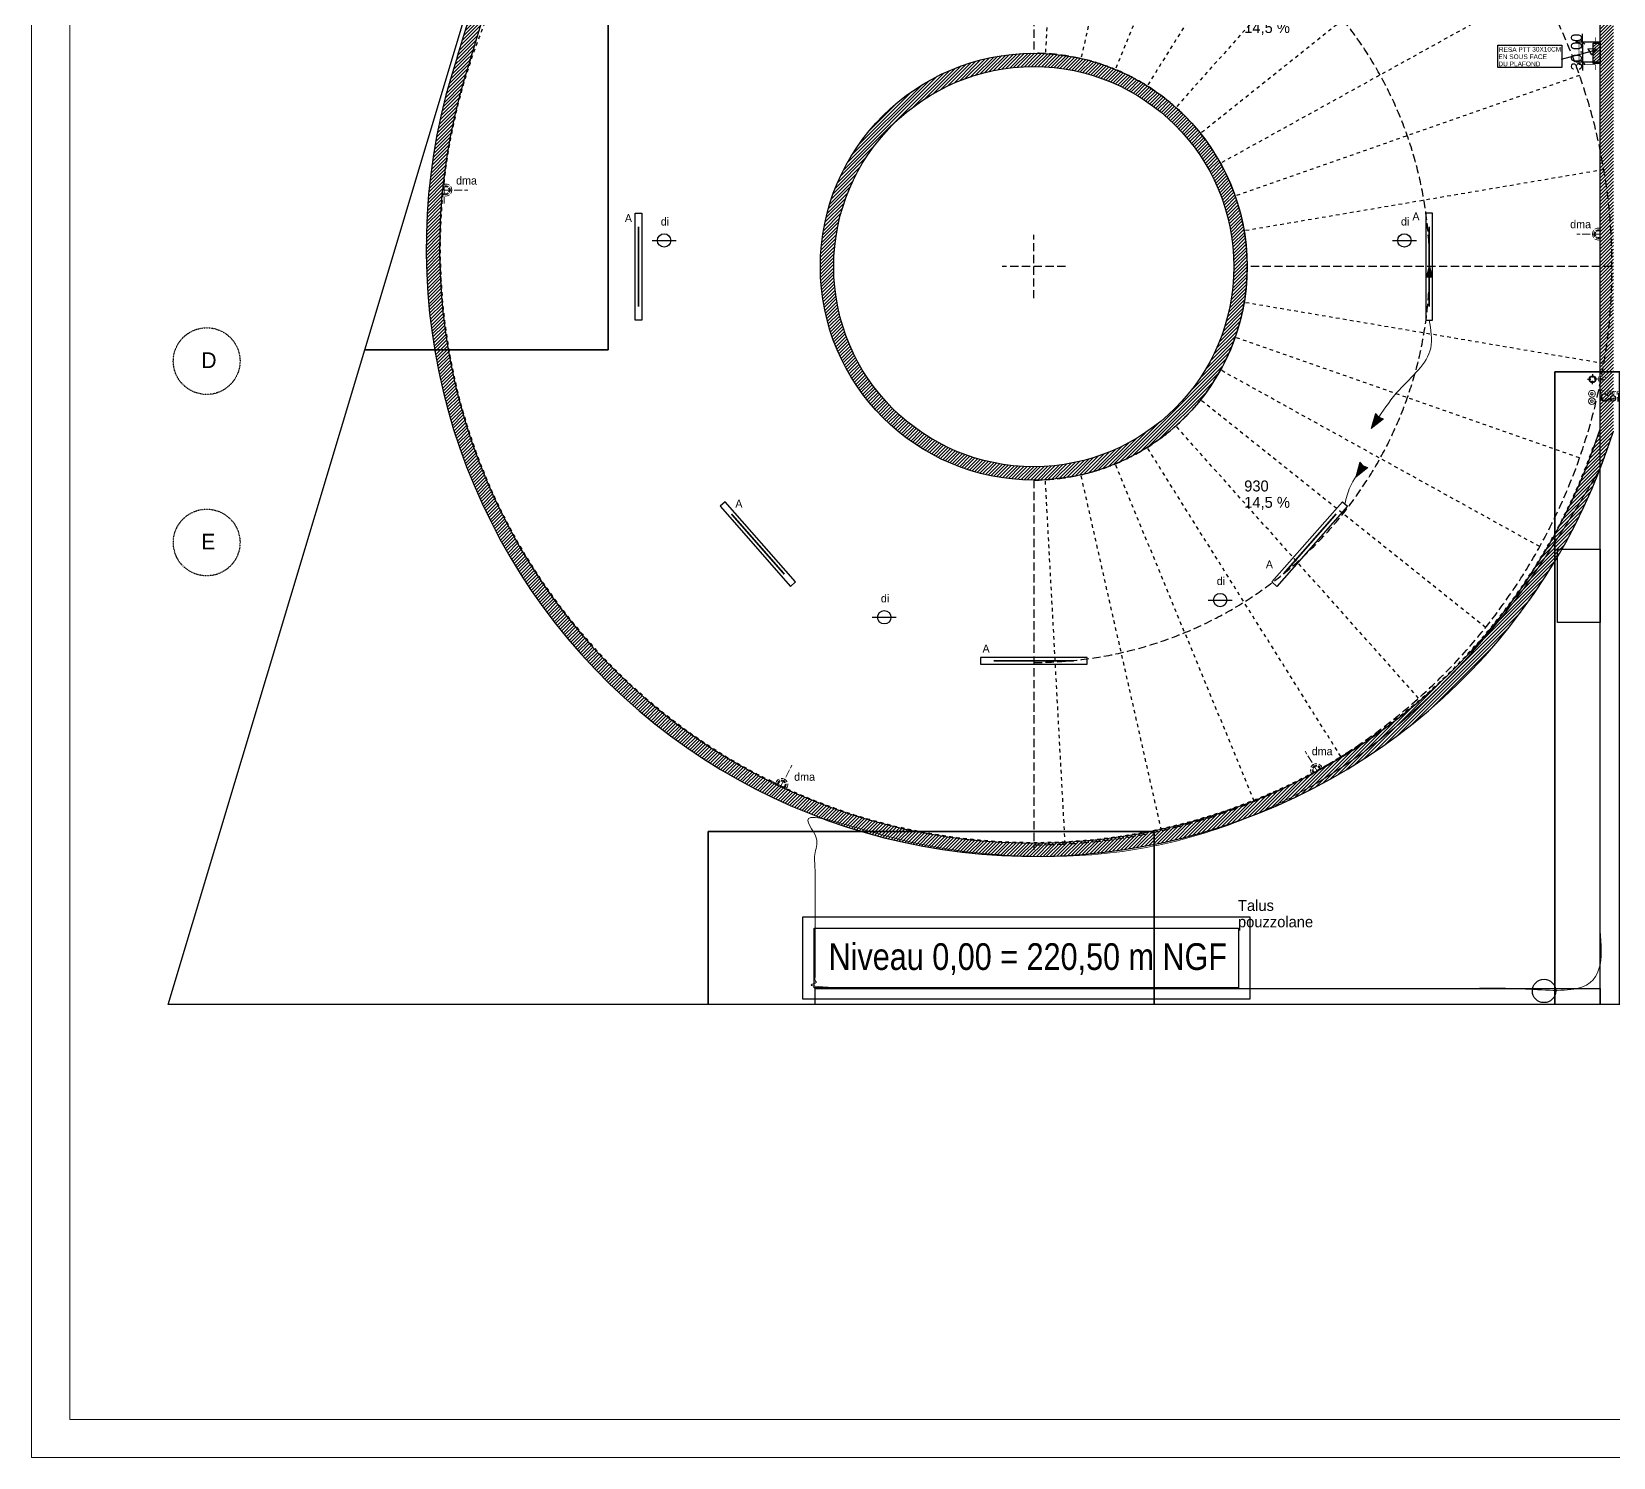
# Model space of a CAD drawing. Header units: centimetres. Extents: x 2648 to 12729, y 1890 to 6224.
# Drawn here: x 2648 to 5020, y 1890 to 4027 of the extents above; entities that cross this region are included whole.
import ezdxf

# ---------------------------------------------------------------- set-up
doc = ezdxf.new("R2010")
doc.units = ezdxf.units.CM
doc.header["$PDMODE"] = 67
for name, pattern in [('ACAD_ISO02W100', [15, 12, -3]), ('prlm_ef', [0.165, 0.1, -0.065]), ('Style de ligne -1', [0.41664, 0.20828, -0.20836]), ('VW-01', [0.41656, 0.20828, -0.20828]), ('VW-02', [0.69435, 0.48607, -0.20828])]:
    doc.linetypes.add(name, pattern=pattern)
doc.layers.get('0').update_dxf_attribs({"color": 252})
for name, color, linetype in [('B GÈnÈral_Hatch', 252, 'Continuous'), ('B Général', 252, 'Continuous'), ('C ANNOTATIONS-axes horizontaux', 252, 'Style de ligne -1'), ('C ANNOTATIONS-prestations', 252, 'Continuous'), ('prlm-EAU-EF', 161, 'Continuous'), ('prlm-MOD', 64, 'Continuous'), ('prlm-MOD-EL', 190, 'Continuous')]:
    doc.layers.add(name, color=color, linetype=linetype)
for name, color, linetype, lineweight in [('prlm-ELEC-CFO', 10, 'Continuous', 25), ('prlm-ELEC-SSI', 6, 'Continuous', 25), ('prlm-ZCARTOUCHE', 181, 'Continuous', 13), ('RESERAVTION', 5, 'Continuous', 30), ('RESERVATION', 5, 'Continuous', 30)]:
    doc.layers.add(name, color=color, linetype=linetype, lineweight=lineweight)
doc.layers.add('prlm-ZEROPLOT', color=254, linetype='Continuous', plot=False)
doc.styles.add('Arial', font='arial.ttf')
doc.styles.add('Eurostile', font='Eurosti.TTF')
doc.styles.add('prlm-eau-ef', font='ariblk.ttf', dxfattribs={"height": 18})
doc.styles.add('prlm-elec-cfo', font='comic.ttf', dxfattribs={"height": 12})
doc.styles.add('prlm-elec-ssi', font='comic.ttf', dxfattribs={"height": 12})
doc.styles.add('prlm-narrow', font='swissc.ttf', dxfattribs={"height": 10})
doc.dimstyles.new('100é', dxfattribs={"dimtxt": 16.47100151909722, "dimasz": 6.232177734375, "dimexe": 10, "dimexo": 25, "dimgap": 1, "dimtad": 1, "dimdec": 1, "dimtxsty": 'Eurostile', "dimblk": 'A 80.VW_SLASH', "dimblk1": 'A 80.VW_SLASH', "dimblk2": 'A 80.VW_SLASH', "dimcen": 0, "dimdle": 10, "dimazin": 0, "dimtfac": 1, "dimtdec": 1, "dimtix": 1, "dimtmove": 0, "dimatfit": 0, "dimldrblk": 'A 80.VW_FILLEDARROW', "dimfxl": 25, "dimfxlon": 1, "dimfrac": 2, "dimtolj": 1, "dimarcsym": 0})
pattern_1 = [(45, (0, 0), (2.425347222222122, -2.645833333333339), [])]

# ---------------------------------------------------------------- blocks, each defined once
blk = doc.blocks.new('A 80.Groupe-1')
at = {"layer": 'B GÈnÈral_Hatch', "linetype": 'Continuous'}
for points in [[(4166.825477728909, 4264.251284450786), (4150.950477728909, 4268.504977880631), (4166.825477728909, 4272.758671310475)], [(4739.897307469981, 3659.229700641626), (4744.427409993904, 3675.028045615636), (4748.403398613444, 3659.081226268431)]]:
    blk.add_hatch(color=250, dxfattribs=at).paths.add_polyline_path(points)
at = {"layer": 'B Général', "linetype": 'VW-02', "ltscale": 25.4}
for p, q in [((4150.950477728909, 4541.981910145621), (4150.950477728909, 3995.028045615641)), ((4150.950477728909, 3627.54206842346), (4150.950477728909, 3722.514022807821)), ((4198.43645492109, 3675.028045615641), (4103.46450053673, 3675.028045615641)), ((5017.904342258889, 3675.028045615641), (4470.950477728909, 3675.028045615641)), ((4150.950477728909, 3355.028045615641), (4150.950477728909, 2800.724364158137))]:
    blk.add_line(p, q, dxfattribs=at)
at = {"layer": 'B Général', "linetype": 'VW-01', "ltscale": 25.4}
for p, q in [((4198.01109299264, 4540.703678699094), (4168.32094863919, 3994.556239583506)), ((4342.520441950692, 4520.551523723453), (4221.660570917308, 3987.117908830213)), ((4481.603638890736, 4476.450212913973), (4272.997354616802, 3970.839742209794)), ((4611.321201059925, 4409.648900426572), (4320.877203352064, 3946.182813080634)), ((4727.99892403598, 4322.039709991225), (4363.943937211749, 3913.845520306112)), ((4828.331952244344, 4216.104141194408), (4400.977706066433, 3874.743806360398)), ((4909.478387873431, 4094.84278184491), (4430.929541410507, 3829.985213568523)), ((4969.139786604198, 3961.690317401876), (4452.951068016421, 3780.837513367801)), ((5005.626260253837, 3820.418244696835), (4466.418533870807, 3728.692797120274)), ((5005.626260253837, 3529.637846534443), (4466.418533870807, 3621.363294111005)), ((4969.139786604198, 3388.365773829401), (4452.951068016421, 3569.218577863477)), ((4909.478387873431, 3255.213309386368), (4430.929541410507, 3520.070877662755)), ((4828.331952244344, 3133.951950036871), (4400.977706066433, 3475.31228487088)), ((4727.99892403598, 3028.016381240052), (4363.943937211749, 3436.210570925166)), ((4611.321201059925, 2940.407190804706), (4320.877203352064, 3403.873278150643)), ((4481.603638890736, 2873.605878317305), (4272.997354616802, 3379.216349021483)), ((4198.01109299264, 2809.352412532184), (4168.32094863919, 3355.499851647772)), ((4342.520441950692, 2829.504567507825), (4221.660570917308, 3362.938182401065))]:
    blk.add_line(p, q, dxfattribs=at)
at = {"layer": 'B Général', "linetype": 'Continuous', "flags": 128}
for points in [[(4166.825477728909, 4264.251284450786), (4150.950477728909, 4268.504977880631), (4166.825477728909, 4272.758671310475)], [(4739.897307469981, 3659.229700641626), (4744.427409993904, 3675.028045615636), (4748.403398613444, 3659.081226268431)]]:
    blk.add_lwpolyline(points, close=True, dxfattribs=at)
at = {"layer": 'B Général', "linetype": 'VW-02', "ltscale": 25.4}
for centre, radius, start, end in [((4150.950477728909, 3675.02804561564), 866.9538645299806, 270, 90), ((4150.950477728912, 3675.028045615639), 593.4769322649918, 5.684341886080801e-14, 90.00000000000021), ((4150.95047772891, 3675.02804561564), 320.0000000000007, 269.9999999999999, 90.00000000000011), ((4150.950477728912, 3675.028045615639), 593.4769322649918, 269.9999999999998, 359.9999999999997)]:
    blk.add_arc(centre, radius, start, end, dxfattribs=at)
at = {"layer": 'B Général', "char_height": 16.47100151909722, "attachment_point": 1, "line_spacing_factor": 0.8941417206159926, "style": 'Eurostile'}
for insert in [(4466.443939035687, 4066.424890407986), (4466.443939035687, 3354.424890407986)]:
    blk.add_mtext('930\\P14,5 %', dxfattribs=dict(at, insert=insert))
blk = doc.blocks.new('A 80.EP')
at = {"layer": 'B Général', "linetype": 'Continuous'}
for p, q in [((-7.5, 0), (-2.5, 0)), ((0, 7.5), (0, 2.5)), ((7.5, 0), (2.5, 0)), ((0, -7.5), (0, -2.5))]:
    blk.add_line(p, q, dxfattribs=at)
at = {"layer": 'B Général', "linetype": 'Continuous', "flags": 128}
for points in [[(-5, 0, -0.9999999999999999), (4.999999999999992, 0, -0.9999999999999999)], [(-4.333333333333333, 0, -0.9999999999999999), (4.333333333333326, 0, -0.9999999999999999)]]:
    blk.add_lwpolyline(points, format="xyb", close=True, dxfattribs=at)
at = {"layer": 'C ANNOTATIONS-prestations', "insert": (7.5, 3.989833984374997), "char_height": 7.059000651041666, "attachment_point": 1, "line_spacing_factor": 0.8941417206159927, "style": 'Eurostile'}
blk.add_mtext('EP', dxfattribs=at)
blk = doc.blocks.new('xi.colonneef')
at = {"layer": 'B Général', "lineweight": 18}
for radius in [5, 2]:
    blk.add_circle((0, 0), radius, dxfattribs=at)
blk = doc.blocks.new('xi.DI')
at = {"layer": 'prlm-ELEC-SSI', "color": 0, "linetype": 'ByBlock', "lineweight": -2, "flags": 128}
blk.add_lwpolyline([(-18.00000000000068, 1.77635683940025e-13), (18.00000000000068, -1.77635683940025e-13)], dxfattribs=at)
at = {"layer": 'prlm-ELEC-SSI', "color": 0, "linetype": 'ByBlock', "lineweight": -2}
blk.add_circle((0, 1.77635683940025e-13), 10.00000000000014, dxfattribs=at)
blk = doc.blocks.new('xi.dma')
at = {"layer": 'prlm-ELEC-CFO', "color": 0, "linetype": 'ACAD_ISO02W100', "lineweight": 5, "flags": 128}
for points in [[(0, 0), (2.14306111918916e-15, 35)], [(-20, 0), (20, 0)]]:
    blk.add_lwpolyline(points, dxfattribs=at)
at = {"layer": 'prlm-ELEC-CFO', "color": 0, "linetype": 'ByBlock', "lineweight": 5}
for radius, start, end in [(9, 145.0000000000026, 191.8029645932288), (6.5, 145.0000000000026, 199.0386751890759), (9, 55.00000000000264, 124.9999999999974), (5, 145.0000000000026, 207.3744600146318), (6.5, 55.00000000000264, 124.9999999999974), (5, 55.00000000000264, 124.9999999999974), (5, 332.6255399853683, 34.99999999999736), (6.5, 340.9613248109241, 34.99999999999736), (9, 348.1970354067711, 34.99999999999736)]:
    blk.add_arc((-1.818989403545856e-12, 2.41194238509479), radius, start, end, dxfattribs=at)
blk = doc.blocks.new('xi.fl')
at = {"layer": 'prlm-ELEC-CFO'}
blk.add_hatch(color=0, dxfattribs=at).paths.add_polyline_path([(20.37600788695272, -2.495258872389717e-15), (-1.982380492059747, -7.198234241128374), (0, 0), (-1.982380492059747, 7.198234241128375)])
at = {"layer": 'prlm-ELEC-CFO', "color": 0, "lineweight": 5}
blk.add_lwpolyline([(20.37600788695272, -2.495258872389717e-15), (-1.982380492059747, -7.198234241128374), (0, 0), (-1.982380492059747, 7.198234241128375)], close=True, dxfattribs=at)
blk = doc.blocks.new('xi.lumA')
at = {"layer": 'prlm-ELEC-CFO', "color": 0, "linetype": 'ByBlock', "lineweight": -2, "ltscale": 50}
blk.add_lwpolyline([(-80, -5), (-80, 5), (80, 5), (80, -5)], close=True, dxfattribs=at)
at = {"layer": 'prlm-ELEC-CFO', "color": 0, "linetype": 'ByBlock', "lineweight": 5, "ltscale": 50, "const_width": 2.6}
blk.add_lwpolyline([(-60, 0), (60, 2.449293598294707e-15), (60, 2.449293598294707e-15)], dxfattribs=at)
blk = doc.blocks.new('A 80.VW_SLASH')
at = {"linetype": 'ByBlock', "lineweight": -2}
blk.add_line((1.604575547459553, 0), (-1, 0), dxfattribs=at)
at = {"linetype": 'Continuous', "lineweight": 20, "flags": 128}
blk.add_lwpolyline([(0.5004275603173453, 0.5004275603173451), (-0.5004275603173451, -0.5004275603173453)], dxfattribs=at)
blk = doc.blocks.new('*D324')
at = {"color": 0, "lineweight": -2, "transparency": 16777216}
for p, q in [((4998.921371596822, 4011.875515080537), (4963.921371596822, 4011.875515080537)), ((4973.921371596822, 4018.107692814912), (4973.921371596822, 4024.339870549287)), ((4973.921371596822, 4011.875515080537), (4973.921371596822, 3981.875515080537)), ((4998.921371596822, 3981.875515080537), (4963.921371596822, 3981.875515080537)), ((4973.921371596822, 3975.643337346162), (4973.921371596822, 3969.411159611787))]:
    blk.add_line(p, q, dxfattribs=at)
at = {"layer": 'Defpoints', "color": 0, "transparency": 16777216}
for p in [(5027.401227166119, 4011.875515080537), (4973.921371596822, 3981.875515080537), (5027.401227166119, 3981.875515080537)]:
    blk.add_point(p, dxfattribs=at)
at = {"color": 0, "lineweight": -2, "transparency": 16777216, "xscale": 6.232177734375, "yscale": 6.232177734375, "zscale": 6.232177734375}
for p, rotation in [((4973.921371596822, 4011.875515080537), 270), ((4973.921371596822, 3981.875515080537), 90)]:
    blk.add_blockref('A 80.VW_SLASH', p, dxfattribs=dict(at, rotation=rotation))
at = {"color": 0, "transparency": 16777216, "insert": (4964.685870837272, 3996.875515080538), "char_height": 16.47100151909722, "attachment_point": 5, "rotation": 90, "style": 'Eurostile'}
blk.add_mtext('\\A1;30.00', dxfattribs=at)
blk = doc.blocks.new('A 80.VW_FILLEDARROW')
at = {"linetype": 'Continuous'}
blk.add_hatch(color=250, dxfattribs=at).paths.add_polyline_path([(-1.604477611940299, 0.4299184803932193), (0, 0), (-1.604477611940298, -0.4299184803932197)])
at = {"linetype": 'Continuous', "flags": 128}
blk.add_lwpolyline([(-1.604477611940299, 0.4299184803932193), (0, 0), (-1.604477611940298, -0.4299184803932197)], close=True, dxfattribs=at)

msp = doc.modelspace()

# ---------------------------------------------------------------- hatches: boundary and pattern name
at = {"layer": 'B GÈnÈral_Hatch', "linetype": 'Continuous'}
h = msp.add_hatch(dxfattribs=at)
h.set_pattern_fill('50_BETON', color=256, style=0, pattern_type=2)
h.set_pattern_definition(pattern_1)
h.paths.add_polyline_path([(5019.971670529095, 4893.388904505584), (4999.971797224543, 4909.388904505583), (4999.960093932201, 3431.421438546255), (5019.960069469894, 3428.332101169276)])
h = msp.add_hatch(dxfattribs=at)
h.set_pattern_fill('50_BETON', color=256, style=0, pattern_type=2)
h.set_pattern_definition(pattern_1)
h.paths.add_polyline_path([(3286.945293992695, 3990.542719663731), (3306.004388936034, 3984.473558734578), (3512.642525081924, 4667.418979930436), (3493.629289042435, 4673.639705952997)])
h = msp.add_hatch(dxfattribs=at)
h.set_pattern_fill('50_BETON', color=256, style=0, pattern_type=2)
h.set_pattern_definition(pattern_1)
edge = h.paths.add_edge_path()
edge.add_line((5019.960069469866, 3428.332101169187), (4999.960093926575, 3431.421438547188))
edge.add_arc((4150.950477726735, 3701.724364154674), 890.9999999953789, 282.05920951598546, 342.3398567011712, ccw=False)
edge.add_line((4337.10033464023, 2830.386754061519), (4337.100334640774, 2830.386754061635))
edge.add_arc((4150.950477725319, 3701.724364156235), 890.9999999972011, 221.7785623309744, 282.05920951608925, ccw=False)
edge.add_line((3486.509203448623, 3108.092497565018), (3486.509203448929, 3108.092497564675))
edge.add_line((3486.509203448929, 3108.092497564675), (3486.509203448624, 3108.092497565018))
edge.add_arc((4150.95047772532, 3701.724364156235), 890.9999999972013, 161.4979151460762, 221.7785623309744, ccw=False)
edge.add_line((3306.004388934678, 3984.473558730525), (3306.004388935279, 3984.473558732322))
edge.add_line((3306.004388935279, 3984.473558732322), (3286.945293993046, 3990.542719664775))
edge.add_line((3286.945293993046, 3990.542719664775), (3286.945293992399, 3990.54271966284))
edge.add_arc((4150.95047772891, 3701.72436415814), 911.0000000000011, 161.5163264278681, 221.8563222415925)
edge.add_line((3472.419063733121, 3093.845987983368), (3472.419063732353, 3093.845987984223))
edge.add_arc((4150.950477728287, 3701.724364156222), 910.9999999982589, 221.8563222414566, 282.1963180553645)
edge.add_arc((4150.950477730597, 3701.724364156291), 910.999999997839, 282.1963180552216, 342.5363138691603)
h = msp.add_hatch(dxfattribs=at)
h.set_pattern_fill('50_BETON', color=256, style=0, pattern_type=2)
h.set_pattern_definition(pattern_1)
edge = h.paths.add_edge_path()
edge.add_arc((4150.950477728909, 3675.028045615641), 320, 90, 180)
edge.add_arc((4150.950477728909, 3675.028045615641), 320, 180, 270)
edge.add_arc((4150.950477728909, 3675.028045615641), 320, 270, 360)
edge.add_arc((4150.950477728909, 3675.028045615641), 320, 0, 90)
edge = h.paths.add_edge_path()
edge.add_arc((4150.950477728909, 3675.028045615641), 300, 90, 180)
edge.add_arc((4150.950477728909, 3675.028045615641), 300, 180, 270)
edge.add_arc((4150.950477728909, 3675.028045615641), 300, 270, 360)
edge.add_arc((4150.950477728909, 3675.028045615641), 300, 0, 90)
at = {"layer": 'RESERAVTION', "lineweight": 30}
h = msp.add_hatch(dxfattribs=at)
h.set_pattern_fill('ANSI31', color=256)
h.set_pattern_definition([(45, (205.7439012517934, -748.1127783059346), (-2.245064030267288, 2.245064030267288), [])])
h.paths.add_polyline_path([(4999.938301140617, 4010.234275844145), (4989.865707657693, 4010.234275844145), (4989.865707657693, 3979.55177454729), (4999.938301140617, 3979.55177454729)])

# ---------------------------------------------------------------- linework, layer by layer
at = {"layer": 'B Général', "linetype": 'Continuous', "lineweight": 18}
for p, q in [((3286.945293992695, 3990.542719663731), (3493.629289042435, 4673.639705952997)), ((3306.004388936034, 3984.473558734578), (3474.608361397957, 4541.714894414297)), ((4999.9600939322, 3431.421438546255), (4999.965652464888, 4133.388904721153))]:
    msp.add_line(p, q, dxfattribs=at)
at = {"layer": 'B Général', "linetype": 'Continuous'}
for p, q in [((3286.945293992695, 3990.542719663731), (3493.629289042435, 4673.639705952997)), ((3306.004388936035, 3984.473558734578), (3474.608361397957, 4541.714894414297)), ((4999.9600939322, 3431.421438546255), (4999.965652464888, 4133.388904721153))]:
    msp.add_line(p, q, dxfattribs=at)
at = {"layer": 'B Général', "linetype": 'VW-01', "ltscale": 25.4}
msp.add_line((5201.041370582318, 2568.403210339113), (2860.209014339166, 2568.403210339113), dxfattribs=at)
at = {"layer": 'B Général', "linetype": 'Continuous', "flags": 128}
for points in [[(4999.960225209617, 3517.388904586614), (5028.464723659528, 3517.388904586614), (5028.464723659528, 2568.497654569208), (4999.960225209617, 2568.497654569208)], [(4935.966098370989, 3251.388896913485), (4999.962182351616, 3251.388896913485), (4999.962182351616, 3141.388896913485), (4935.966098370989, 3141.388896913485)], [(3823.0466095703, 2592.403210339881), (4999.960225209617, 2592.403210339881), (4999.960225209617, 2568.497654569208), (3823.0466095703, 2568.497654569208)]]:
    msp.add_lwpolyline(points, close=True, dxfattribs=at)
at = {"layer": 'B Général', "linetype": 'Continuous', "lineweight": 18}
for radius in [320, 300]:
    msp.add_circle((4150.950477728909, 3675.028045615641), radius, dxfattribs=at)
at = {"layer": 'B Général', "linetype": 'Continuous'}
for radius in [320, 300]:
    msp.add_circle((4150.950477728909, 3675.028045615641), radius, dxfattribs=at)
at = {"layer": 'B Général'}
msp.add_circle((4915.964723659502, 2588.902492749804), 17.5, dxfattribs=at)
at = {"layer": 'B Général', "linetype": 'VW-01', "ltscale": 25.4}
msp.add_arc((4150.950477728914, 3701.724364158142), 890, 109.2464228344743, 340.6213454352436, dxfattribs=at)
at = {"layer": 'B Général', "linetype": 'Continuous', "lineweight": 18}
for centre, radius, start, end in [((4150.950477728909, 3701.724364158139), 911.0000000000013, 161.5163264277396, 342.5363138690807), ((4150.950477728909, 3701.724364158138), 891.0000000000015, 161.4979151461437, 342.3398567009732)]:
    msp.add_arc(centre, radius, start, end, dxfattribs=at)
at = {"layer": 'B Général', "linetype": 'Continuous'}
for centre, radius, start, end in [((4150.95047772891, 3701.724364158139), 911.0000000000025, 161.5163264277797, 342.5363138690811), ((4150.950477728909, 3701.724364158139), 891.0000000000015, 161.4979151460652, 342.3398567009731)]:
    msp.add_arc(centre, radius, start, end, dxfattribs=at)
at = {"layer": 'B Général', "linetype": 'Continuous', "lineweight": 20}
msp.add_open_spline([(4999.960225209617, 3371.416252420098), (4568.173551405885, 2601.786443039241), (3823.0466095703, 2851.783158399398), (3823.0466095703, 2722.093184369639), (3823.0466095703, 2592.403210339881), (4411.503417389958, 2592.403210339881), (4999.960225209617, 2592.403210339881), (4999.960225209617, 2981.909731379989), (4999.960225209617, 3371.416252420098)], degree=2, knots=[0, 0, 0, 1, 1, 2, 2, 3, 3, 4, 4, 4], dxfattribs=at)
at = {"layer": 'C ANNOTATIONS-axes horizontaux'}
for centre in [(2910.812654119337, 3533.388904382516), (2910.812654119335, 3533.388904382574), (2910.812654119337, 3261.388904887642), (2910.812654119335, 3261.3889048877)]:
    msp.add_circle(centre, 50, dxfattribs=at)
at = {"layer": 'prlm-ELEC-CFO', "lineweight": 13}
for points in [[(4657.013687931158, 3432.379158488644), (4668.260275341396, 3449.370214048351), (4698.838062951269, 3490.023191180349), (4746.187630595575, 3552.974144833795), (4743.735789620619, 3595.028045615641)], [(4617.431578735099, 3319.181973171011), (4625.227424773999, 3344.810650743893), (4644.891977811509, 3376.425226090068)]]:
    msp.add_spline(points, degree=3, dxfattribs=at)
at = {"layer": 'prlm-MOD'}
for points in [[(3804.66909340737, 2700.069138590203), (4474.979283298162, 2700.069138590203), (4474.979283298162, 2576.880049826592), (3804.66909340737, 2576.880049826592)], [(3821.665730720764, 2683.072501276809), (4457.982645984768, 2683.072501276809), (4457.982645984768, 2593.876687139986), (3821.665730720764, 2593.876687139986)]]:
    msp.add_lwpolyline(points, close=True, dxfattribs=at)
at = {"layer": 'prlm-MOD-EL', "const_width": 1}
for points in [[(4968.589041502259, 3977.832255055066), (4968.589041502259, 4012.252675007927), (4992.808276981043, 4012.252675007927), (4992.808276981043, 4018.829826920097)], [(4968.589041502259, 3977.832255055066), (4992.808276981043, 3977.832255055065), (4992.808276981043, 3969.811739355937)]]:
    msp.add_lwpolyline(points, dxfattribs=at)
at = {"layer": 'prlm-ZEROPLOT', "ltscale": 25}
msp.add_lwpolyline([(6215.888078961507, 3517.388904621243), (4931.964723659781, 3517.388904621704), (4931.964723659708, 2568.403210339107), (4331.442430693409, 2568.403210339107), (4331.442430693409, 2828.225600499209), (3662.920136675064, 2828.225600499121), (3662.920136675108, 2568.403210338947), (2853.200700552727, 2568.403210339107), (3148.105762285581, 3550.388904382475), (3512.920136675064, 3550.388904382475), (3512.920136675064, 4168.613387181249), (3333.482729668176, 4168.38902869352), (3421.864101337618, 4462.817994811659), (3822.880892580288, 4462.783860100375), (3822.94240096373, 5185.388322291357), (3899.628213924734, 5249.209415026549), (4011.142015590461, 5326.631792208245), (4142.813699845979, 5397.624486988602), (4222.022074023805, 5430.969323076207), (4330.111272041252, 5466.385642538785), (4438.76913294494, 5491.378301478029), (4557.235409204817, 5507.732715502185), (4624.225253765078, 5512.375664880397), (5209.041370707899, 5512.375664880397)], dxfattribs=at)
at = {"layer": 'prlm-ZEROPLOT'}
for points in [[(3147.972114334904, 3550.388904404945), (3333.482729668176, 4168.38902869352), (3512.920136675064, 4168.613387181249), (3512.920136675065, 3550.388904382475)], [(4931.964723659624, 3517.388904478919), (5203.04137070787, 3517.388904478919), (5203.04137070787, 2568.403210339107), (4931.964723659624, 2568.403210339107)], [(3662.920136675064, 2828.225600499182), (4331.442430693409, 2828.225600499182), (4331.442430693409, 2568.403210338945), (3662.920136675064, 2568.403210338945)]]:
    msp.add_lwpolyline(points, close=True, dxfattribs=at)
at = {"layer": 'RESERAVTION', "lineweight": 30}
msp.add_lwpolyline([(4989.865707657693, 4010.234275844145), (4999.938301140617, 4010.234275844145), (4999.938301140617, 3979.55177454729), (4989.865707657693, 3979.55177454729)], close=True, dxfattribs=at)
at = {"layer": 'RESERVATION'}
msp.add_lwpolyline([(4846.704267732246, 4007.275136681827), (4942.45229903837, 4007.275136681827), (4942.45229903837, 3973.805920463637), (4846.704267732246, 3973.805920463637)], close=True, dxfattribs=at)
msp.add_lwpolyline([(4942.32130695894, 3986.351682818888), (4996.364412337731, 4000.631869105266), (4981.625383598061, 4001.524382941454), (4986.985089074413, 3992.599244579505), (4995.917797101414, 4000.185594640789)], dxfattribs=at)

# ---------------------------------------------------------------- block references
at = {"layer": 'B Général'}
for name, p in [('A 80.Groupe-1', (0, 0)), ('A 80.EP', (4988.712182375264, 3506.138904541562))]:
    msp.add_blockref(name, p, dxfattribs=at)
at = {"layer": 'C ANNOTATIONS-prestations'}
for p in [(4987.900215262255, 3484.560380477837), (4987.842399733053, 3473.445742474112)]:
    msp.add_blockref('xi.colonneef', p, dxfattribs=at)
at = {"layer": 'prlm-EAU-EF', "color": 1, "linetype": 'prlm_ef', "ltscale": 100}
for p in [(4987.900215262256, 3484.560380477837), (4987.842399733054, 3473.445742474112)]:
    msp.add_blockref('xi.colonneef', p, dxfattribs=at)
at = {"layer": 'prlm-ELEC-CFO', "lineweight": 20, "rotation": 236.4989376407647}
for p in [(4668.260275341396, 3449.370214048351), (4644.891977811509, 3376.425226090068)]:
    msp.add_blockref('xi.fl', p, dxfattribs=at)
at = {"layer": 'prlm-ELEC-SSI', "rotation": 0.001060557933219683}
for p in [(3596.700804148683, 3714.302080559659), (4706.595351846743, 3714.302080559659), (4430.381341365361, 3175.186648872928), (3926.809997543455, 3149.257985120078)]:
    msp.add_blockref('xi.DI', p, dxfattribs=at)

# ---------------------------------------------------------------- texts
at = {"layer": 'B Général', "insert": (4457.128743489584, 2725.409890407986), "char_height": 16.47100151909722, "attachment_point": 1, "line_spacing_factor": 0.8941417206159926, "style": 'Eurostile'}
msp.add_mtext('Talus\\Ppouzzolane', dxfattribs=at)
at = {"layer": 'C ANNOTATIONS-axes horizontaux', "char_height": 23.53000217013889, "attachment_point": 1, "line_spacing_factor": 0.8941417206159925, "style": 'Eurostile'}
for s, insert in [('D', (2902.894102144513, 3546.51196210821)), ('D', (2902.894102144511, 3546.511962108269)), ('E', (2902.894102144513, 3274.511962613336)), ('E', (2902.894102144511, 3274.511962613395))]:
    msp.add_mtext(s, dxfattribs=dict(at, insert=insert))
at = {"layer": 'C ANNOTATIONS-prestations', "insert": (4999.788334256879, 3490.045021821898), "char_height": 7.059000651041666, "width": 85.21166574223852, "attachment_point": 1, "rotation": 1.5772338859830766e-09, "line_spacing_factor": 0.8941417206159927, "style": 'Eurostile'}
msp.add_mtext('Colonnes séche Acier DN 65', dxfattribs=at)
at = {"layer": 'prlm-EAU-EF', "color": 1, "linetype": 'prlm_ef', "ltscale": 100, "insert": (4999.788334257023, 3484.906025647703), "char_height": 11.99999999999999, "width": 543.6852662222657, "attachment_point": 1, "rotation": 1.5772338859830766e-09, "style": 'prlm-eau-ef'}
msp.add_mtext('Colonnes séche Acier DN 65', dxfattribs=at)
at = {"layer": 'prlm-MOD', "insert": (3843.378142748406, 2660.466997634809), "char_height": 40, "attachment_point": 1, "style": 'prlm-narrow'}
msp.add_mtext_dynamic_manual_height_columns('Niveau 0,00 = 220,50 m NGF', width=614.6045032363618, gutter_width=50, heights=[0], dxfattribs=at)
at = {"layer": 'RESERVATION', "style": 'Arial'}
for s, p in [('EN SOUS FACE', (4847.571364317104, 3986.322779443093)), ('RESA PTT', (4848.280770313737, 3997.101679121151)), ('30X10CM', (4898.28296362664, 3997.53700464854)), ('DU PLAFOND', (4847.571364317104, 3975.54394995053))]:
    msp.add_text(s, height=7, dxfattribs=at).set_placement(p)

# ---------------------------------------------------------------- dimensions: what is measured, and where the dimension line sits
dim = msp.add_linear_dim(base=(4973.921371596822, 3981.875515080537), p1=(5027.401227166119, 4011.875515080537), p2=(5027.401227166119, 3981.875515080537), angle=90, dimstyle='100é', override={"dimdec": 2, "dimzin": 0, "dimdsep": 46, "dimpost": '<>'})
dim.commit()
dim.dimension.update_dxf_attribs({"geometry": '*D324', "text_midpoint": (4964.685870837272, 3996.875515080538)})

# ---------------------------------------------------------------- next in the draw order: texts
at = {"layer": 'prlm-ELEC-CFO', "lineweight": 20, "char_height": 12, "attachment_point": 2, "line_spacing_factor": 0.8, "style": 'prlm-elec-cfo', "bg_fill": 3, "box_fill_scale": 0.95, "bg_fill_color": 256, "bg_fill_transparency": 0}
for s, insert in [('dma', (3300.415315073769, 3810.19320558849)), ('A', (3543.157933437529, 3753.787762467669)), ('dma', (4970.868229329762, 3744.660760552419)), ('A', (3708.795329164393, 3325.608597346873)), ('A', (4504.236235390781, 3234.524489750031)), ('A', (4079.409234971259, 3108.308855370044)), ('dma', (4583.342423394439, 2954.406676609091)), ('dma', (3807.319230284967, 2916.116423096272))]:
    msp.add_mtext(s, dxfattribs=dict(at, insert=insert))
at = {"layer": 'prlm-ELEC-SSI', "lineweight": 20, "char_height": 11.99999999999999, "attachment_point": 2, "rotation": 0.0010605579331910578, "line_spacing_factor": 0.8, "style": 'prlm-elec-ssi', "bg_fill": 3, "box_fill_scale": 0.95, "bg_fill_color": 256, "bg_fill_transparency": 0}
for insert in [(3597.850052627299, 3748.745694612671), (4707.744600325359, 3748.745694612671), (4431.530589843976, 3209.63026292594), (3927.959246022071, 3183.70159917309)]:
    msp.add_mtext('di', dxfattribs=dict(at, insert=insert))

# ---------------------------------------------------------------- next in the draw order: block references
at = {"layer": 'prlm-ELEC-CFO'}
for name, p, rotation in [('xi.dma', (3267.140183228296, 3789.918753499077), 270), ('xi.lumA', (3558.165165837199, 3675.028045615641), 90), ('xi.lumA', (4564.637906286327, 3259.07516698925), 228.7061591165955), ('xi.dma', (4575.982819353026, 2918.635283290883), 31.44002439446417), ('xi.dma', (3771.886663867152, 2896.484881134256), 331.8770205362246)]:
    msp.add_blockref(name, p, dxfattribs=dict(at, rotation=rotation))
at = {"layer": 'prlm-ELEC-CFO', "lineweight": 20, "rotation": 90}
msp.add_blockref('xi.dma', (4999.962181879644, 3723.846126137988), dxfattribs=at)
at = {"layer": 'prlm-ELEC-CFO', "xscale": -1}
for p, rotation in [((3737.263049171491, 3259.07516698925), 131.2938408834045), ((4150.950477728909, 3083.943750434867), 180)]:
    msp.add_blockref('xi.lumA', p, dxfattribs=dict(at, rotation=rotation))

# ---------------------------------------------------------------- next in the draw order: texts
at = {"layer": 'prlm-ELEC-CFO', "lineweight": 20, "insert": (4723.961035862099, 3756.42576291076), "char_height": 12, "attachment_point": 2, "line_spacing_factor": 0.8, "style": 'prlm-elec-cfo', "bg_fill": 3, "box_fill_scale": 0.95, "bg_fill_color": 256, "bg_fill_transparency": 0}
msp.add_mtext('A', dxfattribs=at)

# ---------------------------------------------------------------- next in the draw order: linework, layer by layer
at = {"layer": 'prlm-ZCARTOUCHE'}
for points in [[(2648.365416600544, 6222.481407095787), (12729.0866806572, 6222.481407095787), (12729.0866806572, 1889.575551225105), (2648.365416600544, 1889.575551225105)], [(2705.426092499736, 6174.971465769326), (12672.02600475801, 6174.971465769326), (12672.02600475801, 1946.58749485408), (2705.426092499736, 1946.58749485408)]]:
    msp.add_lwpolyline(points, close=True, dxfattribs=at)

# ---------------------------------------------------------------- next in the draw order: block references
at = {"layer": 'prlm-ELEC-CFO', "xscale": -1, "rotation": 270}
msp.add_blockref('xi.lumA', (4743.735789620619, 3675.028045615641), dxfattribs=at)

doc.saveas('drawing.dxf')
